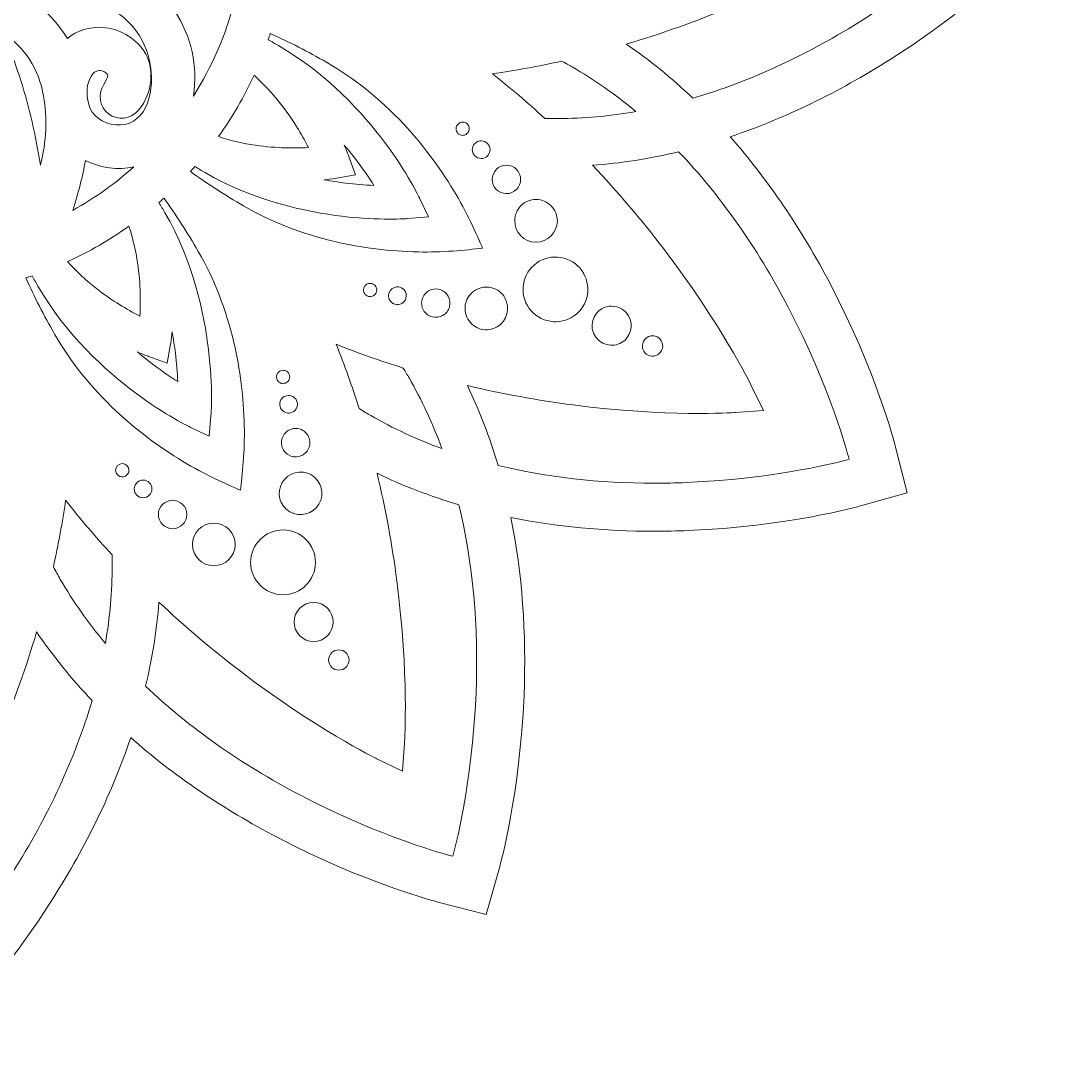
# Model space of a CAD drawing. Header units: millimetres. Extents: x -17 to 2094, y -143 to 314.
# Drawn here: x 921.8 to 1126.5, y -140.7 to 65.6 of the extents above; entities that cross this region are included whole.
import ezdxf

# ---------------------------------------------------------------- set-up
doc = ezdxf.new("R2010")
doc.units = ezdxf.units.MM
doc.header["$MEASUREMENT"] = 0
doc.layers.add('Layer 4', color=7, linetype='Continuous')

msp = doc.modelspace()

# ---------------------------------------------------------------- linework, layer by layer
at = {"layer": 'Layer 4', "lineweight": 0}
for points, knots in [([(1119.84, 92.85), (1119.84, 92.85), (1119.84, 92.85), (1119.84, 92.85), (1119.42, 93.28), (1109.24, 103.64), (1092.89, 114.01), (1082.54, 120.56), (1071.92, 125.69), (1061.3, 129.27), (1068.68, 137.65), (1075.29, 147.38), (1080.95, 158.2), (1089.93, 175.35), (1093.57, 189.41), (1093.72, 190), (1093.72, 190), (1096.08, 199.25), (1096.08, 199.25), (1096.08, 199.25), (1086.89, 201.83), (1086.89, 201.83), (1086.3, 202), (1072.3, 205.88), (1052.96, 206.68), (1040.73, 207.18), (1028.96, 206.32), (1017.98, 204.1), (1020.18, 215.05), (1021.04, 226.79), (1020.54, 238.98), (1019.74, 258.33), (1015.86, 272.32), (1015.69, 272.91), (1015.69, 272.91), (1013.11, 282.1), (1013.11, 282.1), (1013.11, 282.1), (1003.86, 279.74), (1003.86, 279.74), (1003.27, 279.59), (989.2, 275.95), (972.06, 266.97), (961.21, 261.29), (951.45, 254.66), (943.05, 247.25), (939.48, 257.83), (934.35, 268.42), (927.82, 278.74), (917.46, 295.08), (907.1, 305.27), (906.66, 305.69), (906.66, 305.69), (899.83, 312.36), (899.83, 312.36), (899.83, 312.36), (893, 305.69), (893, 305.69), (892.56, 305.27), (882.2, 295.08), (871.84, 278.74), (865.28, 268.39), (860.15, 257.77), (856.58, 247.15), (848.19, 254.53), (838.46, 261.14), (827.65, 266.8), (810.5, 275.78), (796.44, 279.42), (795.85, 279.57), (795.85, 279.57), (786.6, 281.93), (786.6, 281.93), (786.6, 281.93), (784.01, 272.74), (784.01, 272.74), (783.85, 272.15), (779.97, 258.15), (779.17, 238.81), (778.66, 226.58), (779.53, 214.81), (781.75, 203.83), (770.79, 206.03), (759.06, 206.89), (746.86, 206.38), (727.52, 205.59), (713.52, 201.7), (712.94, 201.54), (712.94, 201.54), (703.75, 198.96), (703.75, 198.96), (703.75, 198.96), (706.11, 189.71), (706.11, 189.71), (706.26, 189.12), (709.89, 175.05), (718.87, 157.9), (724.55, 147.06), (731.19, 137.3), (738.6, 128.89), (728.01, 125.32), (717.42, 120.2), (707.11, 113.67), (690.76, 103.3), (680.58, 92.95), (680.15, 92.51), (680.15, 92.51), (673.49, 85.68), (673.49, 85.68), (673.49, 85.68), (680.15, 78.85), (680.15, 78.85), (680.58, 78.41), (690.76, 68.05), (707.11, 57.69), (717.45, 51.13), (728.08, 46), (738.7, 42.43), (731.32, 34.04), (724.7, 24.31), (719.04, 13.5), (710.06, -3.66), (706.43, -17.71), (706.28, -18.3), (706.28, -18.3), (703.92, -27.56), (703.92, -27.56), (703.92, -27.56), (713.11, -30.14), (713.11, -30.14), (713.7, -30.3), (727.71, -34.19), (747.03, -34.98), (749.25, -35.08), (751.48, -35.12), (753.67, -35.12), (753.67, -35.12), (753.69, -35.12), (753.69, -35.12), (763.55, -35.12), (773.08, -34.21), (782.02, -32.4), (779.82, -43.36), (778.96, -55.09), (779.46, -67.29), (780.26, -86.62), (784.14, -100.63), (784.31, -101.21), (784.31, -101.21), (786.89, -110.4), (786.89, -110.4), (786.89, -110.4), (796.14, -108.04), (796.14, -108.04), (796.73, -107.89), (810.81, -104.25), (827.94, -95.28), (838.79, -89.6), (848.55, -82.96), (856.95, -75.55), (860.52, -86.14), (865.64, -96.73), (872.18, -107.04), (882.54, -123.39), (892.9, -133.57), (893.34, -134), (893.34, -134), (900.17, -140.67), (900.17, -140.67), (900.17, -140.67), (907, -134), (907, -134), (907.44, -133.57), (917.8, -123.39), (928.16, -107.04), (934.71, -96.7), (939.85, -86.07), (943.42, -75.45), (951.8, -82.83), (961.53, -89.45), (972.35, -95.11), (989.51, -104.1), (1003.56, -107.72), (1004.15, -107.87), (1004.15, -107.87), (1013.4, -110.23), (1013.4, -110.23), (1013.4, -110.23), (1015.98, -101.04), (1015.98, -101.04), (1016.15, -100.46), (1020.03, -86.46), (1020.83, -67.12), (1021.33, -54.88), (1020.47, -43.11), (1018.25, -32.13), (1027.16, -33.92), (1036.65, -34.83), (1046.48, -34.83), (1048.68, -34.83), (1050.92, -34.78), (1053.13, -34.69), (1072.48, -33.89), (1086.47, -30.01), (1087.06, -29.84), (1087.06, -29.84), (1096.25, -27.26), (1096.25, -27.26), (1096.25, -27.26), (1093.89, -18.01), (1093.89, -18.01), (1093.74, -17.42), (1090.1, -3.36), (1081.12, 13.79), (1075.44, 24.64), (1068.81, 34.4), (1061.4, 42.8), (1071.98, 46.37), (1082.58, 51.49), (1092.89, 58.03), (1109.22, 68.37), (1119.42, 78.75), (1119.84, 79.18), (1119.84, 79.18), (1126.51, 86.02), (1126.51, 86.02), (1126.51, 86.02), (1119.84, 92.85), (1119.84, 92.85)], [0, 0, 0, 0, 1, 1, 1, 2, 2, 2, 3, 3, 3, 4, 4, 4, 5, 5, 5, 6, 6, 6, 7, 7, 7, 8, 8, 8, 9, 9, 9, 10, 10, 10, 11, 11, 11, 12, 12, 12, 13, 13, 13, 14, 14, 14, 15, 15, 15, 16, 16, 16, 17, 17, 17, 18, 18, 18, 19, 19, 19, 20, 20, 20, 21, 21, 21, 22, 22, 22, 23, 23, 23, 24, 24, 24, 25, 25, 25, 26, 26, 26, 27, 27, 27, 28, 28, 28, 29, 29, 29, 30, 30, 30, 31, 31, 31, 32, 32, 32, 33, 33, 33, 34, 34, 34, 35, 35, 35, 36, 36, 36, 37, 37, 37, 38, 38, 38, 39, 39, 39, 40, 40, 40, 41, 41, 41, 42, 42, 42, 43, 43, 43, 44, 44, 44, 45, 45, 45, 46, 46, 46, 47, 47, 47, 48, 48, 48, 49, 49, 49, 50, 50, 50, 51, 51, 51, 52, 52, 52, 53, 53, 53, 54, 54, 54, 55, 55, 55, 56, 56, 56, 57, 57, 57, 58, 58, 58, 59, 59, 59, 60, 60, 60, 61, 61, 61, 62, 62, 62, 63, 63, 63, 64, 64, 64, 65, 65, 65, 66, 66, 66, 67, 67, 67, 68, 68, 68, 69, 69, 69, 70, 70, 70, 71, 71, 71, 72, 72, 72, 73, 73, 73, 74, 74, 74, 75, 75, 75, 76, 76, 76, 76]), ([(1113.07, 85.79), (1112.68, 85.39), (1103.25, 75.79), (1087.82, 66.02), (1076.69, 58.96), (1065.34, 53.71), (1054.08, 50.41), (1049.91, 54.37), (1045.5, 57.94), (1040.96, 61.03), (1047.75, 63.05), (1054.47, 65.45), (1060.95, 68.15), (1078.2, 75.35), (1088.87, 82.5), (1089.32, 82.8), (1089.32, 82.8), (1093.96, 85.93), (1093.96, 85.93), (1093.96, 85.93), (1089.32, 89.06), (1089.32, 89.06), (1088.87, 89.36), (1078.21, 96.51), (1060.95, 103.71), (1054.35, 106.47), (1047.54, 108.89), (1040.71, 110.91), (1045.31, 114.03), (1049.77, 117.64), (1053.99, 121.65), (1065.28, 118.35), (1076.66, 113.09), (1087.82, 106.02), (1103.24, 96.24), (1112.68, 86.64), (1113.07, 86.24), (1113.07, 86.24), (1113.29, 86.02), (1113.29, 86.02), (1113.29, 86.02), (1113.07, 85.79), (1113.07, 85.79)], [0, 0, 0, 0, 1, 1, 1, 2, 2, 2, 3, 3, 3, 4, 4, 4, 5, 5, 5, 6, 6, 6, 7, 7, 7, 8, 8, 8, 9, 9, 9, 10, 10, 10, 11, 11, 11, 12, 12, 12, 13, 13, 13, 14, 14, 14, 14]), ([(917.04, 73.5), (918.08, 74.92), (918.93, 76.45), (919.58, 78.06), (920.61, 77.15), (921.78, 76.14), (922.98, 75.22), (927.1, 72.07), (931.63, 69.96), (936.45, 68.95), (939.3, 68.35), (941.83, 66.84), (943.77, 64.57), (945.66, 62.37), (946.88, 59.63), (947.32, 56.64), (947.77, 53.55), (947.44, 50.9), (946.32, 48.55), (945.2, 46.18), (943.07, 44.94), (940.47, 45.14), (937.92, 45.34), (935.73, 47.01), (935.16, 49.18), (934.58, 51.38), (934.75, 53.21), (935.68, 54.79), (936.03, 55.39), (936.57, 55.77), (937.16, 55.83), (937.21, 55.83), (937.26, 55.84), (937.32, 55.84), (937.88, 55.84), (938.44, 55.56), (938.88, 55.05), (938.94, 54.97), (938.96, 54.95), (938.92, 54.8), (938.75, 54.3), (938.5, 53.75), (938.11, 53.09), (936.9, 51.02), (937.3, 48.64), (939.08, 47.32), (940.93, 45.94), (943.46, 46.26), (944.97, 48.06), (947.78, 51.39), (948.22, 56.39), (946.01, 59.7), (944.24, 62.35), (941.1, 64.12), (937.82, 64.33), (935.36, 64.49), (932.93, 63.72), (930.96, 62.16), (927.75, 67.31), (923.19, 71.03), (917.04, 73.5)], [0, 0, 0, 0, 1, 1, 1, 2, 2, 2, 3, 3, 3, 4, 4, 4, 5, 5, 5, 6, 6, 6, 7, 7, 7, 8, 8, 8, 9, 9, 9, 10, 10, 10, 11, 11, 11, 12, 12, 12, 13, 13, 13, 14, 14, 14, 15, 15, 15, 16, 16, 16, 17, 17, 17, 18, 18, 18, 19, 19, 19, 20, 20, 20, 20]), ([(963.89, 69.68), (962.17, 62.88), (959.5, 56.69), (955.75, 50.81), (956.68, 56.78), (955.43, 62.44), (952.02, 67.68), (956.01, 67.96), (959.9, 68.62), (963.89, 69.68)], [0, 0, 0, 0, 1, 1, 1, 2, 2, 2, 3, 3, 3, 3]), ([(918.23, 63.3), (922.63, 60.36), (925.34, 56.16), (926.29, 50.81), (927.06, 46.48), (926.85, 41.91), (925.65, 37.23), (924.76, 43), (923.46, 48.59), (921.79, 53.87), (920.71, 57.28), (919.51, 60.45), (918.23, 63.3)], [0, 0, 0, 0, 1, 1, 1, 2, 2, 2, 3, 3, 3, 4, 4, 4, 4]), ([(1000.05, 20.14), (1000.05, 20.14), (1000.05, 20.14), (1000.05, 20.14), (994.38, 20.27), (988.85, 20.95), (983.62, 22.18), (977.13, 23.7), (971.09, 26.06), (965.65, 29.2), (962, 31.31), (958.48, 33.58), (955.18, 35.97), (955.47, 36.29), (955.76, 36.62), (956.05, 36.95), (956.72, 36.54), (957.4, 36.14), (958.05, 35.76), (967.74, 30.17), (978.05, 28), (985, 27.17), (992.49, 26.28), (997.76, 26.69), (997.98, 26.7), (997.98, 26.7), (1002.03, 27.04), (1002.03, 27.04), (1002.03, 27.04), (1000.29, 30.71), (1000.29, 30.71), (1000.2, 30.9), (997.94, 35.65), (993.39, 41.72), (989.2, 47.32), (982.17, 55.17), (972.49, 60.76), (971.84, 61.13), (971.16, 61.51), (970.48, 61.89), (970.62, 62.31), (970.76, 62.72), (970.89, 63.13), (974.6, 61.47), (978.32, 59.56), (981.97, 57.46), (987.4, 54.32), (992.47, 50.27), (997.03, 45.41), (1000.71, 41.49), (1004.06, 37.05), (1007.01, 32.2), (1009.48, 28.15), (1011.56, 23.5), (1012.66, 20.9), (1009.34, 20.48), (1004.56, 20.03), (1000.05, 20.14)], [0, 0, 0, 0, 1, 1, 1, 2, 2, 2, 3, 3, 3, 4, 4, 4, 5, 5, 5, 6, 6, 6, 7, 7, 7, 8, 8, 8, 9, 9, 9, 10, 10, 10, 11, 11, 11, 12, 12, 12, 13, 13, 13, 14, 14, 14, 15, 15, 15, 16, 16, 16, 17, 17, 17, 18, 18, 18, 19, 19, 19, 19]), ([(1027.49, 46.39), (1026.71, 46.39), (1025.89, 46.4), (1024.92, 46.43), (1021.52, 49.55), (1018.06, 52.49), (1014.63, 55.19), (1019.1, 55.83), (1023.68, 56.68), (1028.26, 57.71), (1029.05, 57.28), (1029.69, 56.92), (1030.3, 56.57), (1034.6, 54.08), (1038.82, 51.12), (1042.84, 47.76), (1037.64, 46.85), (1032.48, 46.39), (1027.49, 46.39)], [0, 0, 0, 0, 1, 1, 1, 2, 2, 2, 3, 3, 3, 4, 4, 4, 5, 5, 5, 6, 6, 6, 6]), ([(967.69, 54.9), (971.57, 51.44), (974.39, 47.51), (976.08, 44.8), (976.08, 44.8), (976.13, 44.72), (976.13, 44.72), (976.95, 43.39), (977.72, 42.04), (978.41, 40.67), (976.88, 40.59), (975.32, 40.58), (973.76, 40.63), (970.54, 40.73), (965.69, 41.2), (960.71, 42.85), (963.4, 46.64), (965.75, 50.69), (967.69, 54.9)], [0, 0, 0, 0, 1, 1, 1, 2, 2, 2, 3, 3, 3, 4, 4, 4, 5, 5, 5, 6, 6, 6, 6]), ([(1010.06, 44.38), (1010.06, 44.09), (1009.96, 43.81), (1009.78, 43.59), (1009.65, 43.49), (1009.53, 43.38), (1009.42, 43.27), (1009.22, 43.15), (1008.98, 43.09), (1008.74, 43.09), (1008.4, 43.09), (1008.07, 43.23), (1007.83, 43.48), (1007.58, 43.73), (1007.45, 44.06), (1007.45, 44.4), (1007.45, 44.75), (1007.59, 45.08), (1007.84, 45.32), (1008.09, 45.56), (1008.41, 45.7), (1008.77, 45.7), (1008.77, 45.7), (1008.77, 45.7), (1008.77, 45.7), (1009.11, 45.69), (1009.44, 45.55), (1009.69, 45.31), (1009.93, 45.06), (1010.06, 44.73), (1010.06, 44.38)], [0, 0, 0, 0, 1, 1, 1, 2, 2, 2, 3, 3, 3, 4, 4, 4, 5, 5, 5, 6, 6, 6, 7, 7, 7, 8, 8, 8, 9, 9, 9, 10, 10, 10, 10]), ([(1011.07, 41.39), (1011.2, 41.49), (1011.33, 41.61), (1011.45, 41.73), (1011.73, 41.91), (1012.06, 42.01), (1012.41, 42.01), (1012.41, 42.01), (1012.41, 42.01), (1012.41, 42.01), (1013.37, 42), (1014.14, 41.21), (1014.14, 40.25), (1014.13, 39.79), (1013.95, 39.35), (1013.61, 39.03), (1013.29, 38.71), (1012.85, 38.53), (1012.38, 38.53), (1011.92, 38.53), (1011.48, 38.72), (1011.15, 39.05), (1010.83, 39.38), (1010.65, 39.82), (1010.65, 40.28), (1010.66, 40.69), (1010.8, 41.08), (1011.07, 41.39)], [0, 0, 0, 0, 1, 1, 1, 2, 2, 2, 3, 3, 3, 4, 4, 4, 5, 5, 5, 6, 6, 6, 7, 7, 7, 8, 8, 8, 9, 9, 9, 9]), ([(986.38, 38.91), (986.38, 38.91), (986.37, 38.92), (986.37, 38.92), (986.33, 39.05), (986.02, 39.87), (985.45, 41.16), (986.37, 40.07), (987.26, 38.96), (988.11, 37.83), (989.23, 36.33), (990.3, 34.78), (991.29, 33.24), (989.45, 33.32), (987.58, 33.48), (985.72, 33.7), (984.32, 33.87), (982.91, 34.08), (981.51, 34.33), (982.99, 34.49), (983.87, 34.65), (983.92, 34.66), (983.92, 34.66), (987.65, 35.34), (987.65, 35.34), (987.65, 35.34), (986.38, 38.91), (986.38, 38.91)], [0, 0, 0, 0, 1, 1, 1, 2, 2, 2, 3, 3, 3, 4, 4, 4, 5, 5, 5, 6, 6, 6, 7, 7, 7, 8, 8, 8, 9, 9, 9, 9]), ([(1072.74, 9.4), (1081.22, -6.79), (1084.58, -19.8), (1084.72, -20.35), (1084.72, -20.35), (1084.8, -20.65), (1084.8, -20.65), (1084.8, -20.65), (1084.5, -20.74), (1084.5, -20.74), (1083.96, -20.89), (1071, -24.48), (1052.74, -25.24), (1050.65, -25.32), (1048.54, -25.37), (1046.46, -25.37), (1035.58, -25.37), (1025.24, -24.2), (1015.72, -21.89), (1014.09, -16.38), (1012.06, -11.09), (1009.68, -6.16), (1016.54, -7.79), (1023.53, -9.07), (1030.47, -9.97), (1049.01, -12.36), (1061.82, -11.5), (1062.35, -11.47), (1062.35, -11.47), (1067.94, -11.07), (1067.94, -11.07), (1067.94, -11.07), (1065.49, -6.04), (1065.49, -6.04), (1065.25, -5.56), (1059.58, 5.97), (1048.25, 20.83), (1043.9, 26.52), (1039.21, 32.02), (1034.31, 37.19), (1039.88, 37.59), (1045.57, 38.49), (1051.26, 39.86), (1059.39, 31.36), (1066.61, 21.11), (1072.74, 9.4)], [0, 0, 0, 0, 1, 1, 1, 2, 2, 2, 3, 3, 3, 4, 4, 4, 5, 5, 5, 6, 6, 6, 7, 7, 7, 8, 8, 8, 9, 9, 9, 10, 10, 10, 11, 11, 11, 12, 12, 12, 13, 13, 13, 14, 14, 14, 15, 15, 15, 15]), ([(944.04, 36.9), (940.41, 33.63), (936.46, 30.81), (932.01, 28.33), (933.15, 31.81), (933.97, 35.03), (934.51, 38.13), (937.66, 36.61), (940.86, 36.19), (944.04, 36.9)], [0, 0, 0, 0, 1, 1, 1, 2, 2, 2, 3, 3, 3, 3]), ([(1017.34, 31.62), (1016.6, 31.63), (1015.9, 31.93), (1015.37, 32.46), (1014.85, 32.99), (1014.57, 33.7), (1014.57, 34.44), (1014.58, 35.19), (1014.88, 35.89), (1015.41, 36.41), (1015.94, 36.93), (1016.63, 37.22), (1017.37, 37.22), (1017.37, 37.22), (1017.39, 37.22), (1017.39, 37.22), (1018.14, 37.21), (1018.83, 36.91), (1019.36, 36.38), (1019.88, 35.85), (1020.17, 35.14), (1020.16, 34.4), (1020.16, 33.65), (1019.86, 32.95), (1019.33, 32.43), (1018.79, 31.9), (1018.08, 31.61), (1017.34, 31.62)], [0, 0, 0, 0, 1, 1, 1, 2, 2, 2, 3, 3, 3, 4, 4, 4, 5, 5, 5, 6, 6, 6, 7, 7, 7, 8, 8, 8, 9, 9, 9, 9]), ([(940.51, -11.12), (935.65, -6.55), (931.59, -1.49), (928.46, 3.95), (926.35, 7.59), (924.45, 11.32), (922.78, 15.02), (923.19, 15.16), (923.61, 15.3), (924.02, 15.44), (924.4, 14.75), (924.78, 14.07), (925.16, 13.43), (930.75, 3.74), (938.6, -3.29), (944.2, -7.48), (950.26, -12.02), (955.01, -14.29), (955.21, -14.38), (955.21, -14.38), (958.88, -16.12), (958.88, -16.12), (958.88, -16.12), (959.21, -12.07), (959.21, -12.07), (959.23, -11.85), (959.65, -6.65), (958.74, 0.92), (957.91, 7.86), (955.75, 18.18), (950.16, 27.86), (949.78, 28.51), (949.38, 29.18), (948.97, 29.87), (949.3, 30.15), (949.62, 30.44), (949.95, 30.74), (952.33, 27.43), (954.61, 23.91), (956.72, 20.26), (959.85, 14.83), (962.21, 8.78), (963.73, 2.29), (964.96, -2.93), (965.65, -8.46), (965.78, -14.13), (965.89, -18.86), (965.37, -23.94), (965.02, -26.74), (962.41, -25.64), (957.75, -23.55), (953.71, -21.1), (948.87, -18.15), (944.42, -14.79), (940.51, -11.12)], [0, 0, 0, 0, 1, 1, 1, 2, 2, 2, 3, 3, 3, 4, 4, 4, 5, 5, 5, 6, 6, 6, 7, 7, 7, 8, 8, 8, 9, 9, 9, 10, 10, 10, 11, 11, 11, 12, 12, 12, 13, 13, 13, 14, 14, 14, 15, 15, 15, 16, 16, 16, 17, 17, 17, 18, 18, 18, 18]), ([(1020.24, 29.26), (1021.03, 30.04), (1022.08, 30.47), (1023.19, 30.47), (1023.19, 30.47), (1023.22, 30.47), (1023.22, 30.47), (1024.34, 30.46), (1025.39, 30.01), (1026.18, 29.21), (1026.97, 28.41), (1027.4, 27.35), (1027.39, 26.23), (1027.37, 23.94), (1025.48, 22.07), (1023.19, 22.07), (1023.19, 22.07), (1023.19, 22.07), (1023.19, 22.07), (1023.19, 22.07), (1023.15, 22.07), (1023.15, 22.07), (1020.83, 22.09), (1018.97, 23.99), (1018.99, 26.3), (1019, 27.42), (1019.44, 28.48), (1020.24, 29.26)], [0, 0, 0, 0, 1, 1, 1, 2, 2, 2, 3, 3, 3, 4, 4, 4, 5, 5, 5, 6, 6, 6, 7, 7, 7, 8, 8, 8, 9, 9, 9, 9]), ([(943.07, 25.21), (944.71, 20.23), (945.19, 15.38), (945.29, 12.15), (945.34, 10.59), (945.32, 9.03), (945.24, 7.51), (943.88, 8.2), (942.52, 8.96), (941.19, 9.79), (938.46, 11.49), (934.5, 14.32), (931.01, 18.23), (935.22, 20.16), (939.28, 22.51), (943.07, 25.21)], [0, 0, 0, 0, 1, 1, 1, 2, 2, 2, 3, 3, 3, 4, 4, 4, 5, 5, 5, 5]), ([(1020.85, 14.43), (1021.29, 16.07), (1022.35, 17.45), (1023.82, 18.3), (1025.28, 19.14), (1027.03, 19.37), (1028.66, 18.93), (1030.3, 18.49), (1031.68, 17.44), (1032.53, 15.97), (1033.38, 14.49), (1033.61, 12.78), (1033.16, 11.13), (1032.72, 9.48), (1031.67, 8.11), (1030.2, 7.26), (1027.15, 5.5), (1023.24, 6.54), (1021.49, 9.59), (1020.64, 11.06), (1020.41, 12.78), (1020.85, 14.43)], [0, 0, 0, 0, 1, 1, 1, 2, 2, 2, 3, 3, 3, 4, 4, 4, 5, 5, 5, 6, 6, 6, 7, 7, 7, 7]), ([(989.28, 12.99), (989.37, 13.33), (989.59, 13.61), (989.89, 13.79), (990.09, 13.9), (990.31, 13.96), (990.54, 13.96), (990.65, 13.96), (990.76, 13.95), (990.88, 13.92), (991.21, 13.83), (991.49, 13.61), (991.67, 13.31), (991.79, 13.1), (991.85, 12.87), (991.84, 12.63), (991.8, 12.48), (991.77, 12.32), (991.74, 12.16), (991.63, 11.9), (991.44, 11.67), (991.19, 11.53), (990.89, 11.35), (990.54, 11.31), (990.2, 11.4), (989.86, 11.49), (989.58, 11.7), (989.41, 12), (989.24, 12.31), (989.19, 12.66), (989.28, 12.99)], [0, 0, 0, 0, 1, 1, 1, 2, 2, 2, 3, 3, 3, 4, 4, 4, 5, 5, 5, 6, 6, 6, 7, 7, 7, 8, 8, 8, 9, 9, 9, 10, 10, 10, 10]), ([(994.19, 11.63), (994.23, 11.79), (994.27, 11.96), (994.29, 12.12), (994.43, 12.51), (994.7, 12.83), (995.05, 13.03), (995.88, 13.51), (996.95, 13.23), (997.43, 12.39), (997.66, 11.99), (997.72, 11.52), (997.6, 11.07), (997.48, 10.62), (997.19, 10.25), (996.79, 10.02), (996.39, 9.78), (995.92, 9.72), (995.47, 9.84), (995.02, 9.96), (994.64, 10.25), (994.41, 10.65), (994.24, 10.95), (994.16, 11.28), (994.19, 11.63)], [0, 0, 0, 0, 1, 1, 1, 2, 2, 2, 3, 3, 3, 4, 4, 4, 5, 5, 5, 6, 6, 6, 7, 7, 7, 8, 8, 8, 8]), ([(1002.74, 7.38), (1002.01, 7.57), (1001.41, 8.03), (1001.04, 8.68), (1000.67, 9.32), (1000.57, 10.08), (1000.76, 10.8), (1000.95, 11.52), (1001.42, 12.12), (1002.06, 12.5), (1002.7, 12.87), (1003.47, 12.97), (1004.18, 12.77), (1004.9, 12.58), (1005.51, 12.12), (1005.88, 11.47), (1006.25, 10.83), (1006.35, 10.08), (1006.16, 9.35), (1005.96, 8.63), (1005.5, 8.03), (1004.86, 7.66), (1004.21, 7.28), (1003.46, 7.18), (1002.74, 7.38)], [0, 0, 0, 0, 1, 1, 1, 2, 2, 2, 3, 3, 3, 4, 4, 4, 5, 5, 5, 6, 6, 6, 7, 7, 7, 8, 8, 8, 8]), ([(1009.36, 10.11), (1009.65, 11.2), (1010.35, 12.11), (1011.32, 12.67), (1011.96, 13.03), (1012.68, 13.23), (1013.41, 13.23), (1013.78, 13.23), (1014.14, 13.18), (1014.51, 13.08), (1015.59, 12.79), (1016.5, 12.1), (1017.06, 11.13), (1018.21, 9.12), (1017.53, 6.55), (1015.52, 5.39), (1014.55, 4.83), (1013.42, 4.68), (1012.33, 4.97), (1011.25, 5.26), (1010.34, 5.96), (1009.78, 6.93), (1009.22, 7.9), (1009.07, 9.03), (1009.36, 10.11)], [0, 0, 0, 0, 1, 1, 1, 2, 2, 2, 3, 3, 3, 4, 4, 4, 5, 5, 5, 6, 6, 6, 7, 7, 7, 8, 8, 8, 8]), ([(1034.36, 6.62), (1034.63, 7.62), (1035.27, 8.45), (1036.16, 8.96), (1036.74, 9.3), (1037.4, 9.47), (1038.07, 9.47), (1039.45, 9.47), (1040.73, 8.74), (1041.41, 7.55), (1042.48, 5.71), (1041.84, 3.35), (1040.01, 2.29), (1039.12, 1.78), (1038.08, 1.64), (1037.08, 1.91), (1036.09, 2.18), (1035.26, 2.81), (1034.75, 3.7), (1034.23, 4.59), (1034.1, 5.63), (1034.36, 6.62)], [0, 0, 0, 0, 1, 1, 1, 2, 2, 2, 3, 3, 3, 4, 4, 4, 5, 5, 5, 6, 6, 6, 7, 7, 7, 7]), ([(947.01, -0.46), (947.01, -0.46), (950.58, -1.74), (950.58, -1.74), (950.58, -1.74), (951.26, 1.99), (951.26, 1.99), (951.28, 2.11), (951.43, 2.97), (951.58, 4.4), (951.83, 3), (952.05, 1.59), (952.22, 0.19), (952.44, -1.67), (952.6, -3.54), (952.68, -5.38), (951.13, -4.39), (949.59, -3.32), (948.09, -2.19), (946.96, -1.34), (945.84, -0.45), (944.75, 0.47), (946.12, -0.15), (946.96, -0.45), (947.01, -0.46)], [0, 0, 0, 0, 1, 1, 1, 2, 2, 2, 3, 3, 3, 4, 4, 4, 5, 5, 5, 6, 6, 6, 7, 7, 7, 8, 8, 8, 8]), ([(1044.18, 2.15), (1044.32, 2.67), (1044.65, 3.1), (1045.11, 3.37), (1045.42, 3.54), (1045.76, 3.64), (1046.11, 3.64), (1046.29, 3.64), (1046.46, 3.61), (1046.63, 3.57), (1047.15, 3.43), (1047.59, 3.1), (1047.85, 2.63), (1048.12, 2.17), (1048.19, 1.63), (1048.05, 1.11), (1047.91, 0.6), (1047.58, 0.16), (1047.12, -0.1), (1046.66, -0.37), (1046.12, -0.44), (1045.6, -0.3), (1045.08, -0.16), (1044.65, 0.17), (1044.38, 0.63), (1044.11, 1.09), (1044.04, 1.63), (1044.18, 2.15)], [0, 0, 0, 0, 1, 1, 1, 2, 2, 2, 3, 3, 3, 4, 4, 4, 5, 5, 5, 6, 6, 6, 7, 7, 7, 8, 8, 8, 9, 9, 9, 9]), ([(983.87, 1.97), (988.09, 0.28), (992.52, -1.29), (997.04, -2.7), (997.47, -3.4), (997.85, -4.04), (998.2, -4.66), (1000.69, -8.96), (1002.86, -13.64), (1004.66, -18.55), (999.71, -16.75), (995.01, -14.56), (990.68, -12.06), (989.98, -11.66), (989.24, -11.22), (988.37, -10.69), (987, -6.32), (985.48, -2.06), (983.87, 1.97)], [0, 0, 0, 0, 1, 1, 1, 2, 2, 2, 3, 3, 3, 4, 4, 4, 5, 5, 5, 6, 6, 6, 6]), ([(974.53, -5.11), (974.39, -5.36), (974.16, -5.55), (973.89, -5.66), (973.74, -5.68), (973.58, -5.72), (973.43, -5.76), (973.43, -5.76), (973.42, -5.76), (973.42, -5.76), (973.18, -5.76), (972.95, -5.69), (972.75, -5.58), (972.45, -5.4), (972.24, -5.12), (972.15, -4.78), (972.06, -4.44), (972.11, -4.09), (972.29, -3.79), (972.52, -3.39), (972.95, -3.15), (973.41, -3.15), (973.64, -3.15), (973.87, -3.21), (974.07, -3.33), (974.37, -3.51), (974.58, -3.79), (974.67, -4.13), (974.76, -4.46), (974.71, -4.81), (974.53, -5.11)], [0, 0, 0, 0, 1, 1, 1, 2, 2, 2, 3, 3, 3, 4, 4, 4, 5, 5, 5, 6, 6, 6, 7, 7, 7, 8, 8, 8, 9, 9, 9, 10, 10, 10, 10]), ([(976, -10.73), (975.76, -11.13), (975.39, -11.41), (974.93, -11.53), (974.48, -11.65), (974.02, -11.58), (973.62, -11.34), (972.79, -10.86), (972.51, -9.79), (973, -8.96), (973.2, -8.61), (973.53, -8.35), (973.91, -8.21), (974.08, -8.19), (974.25, -8.15), (974.41, -8.11), (974.75, -8.09), (975.09, -8.17), (975.38, -8.34), (975.78, -8.58), (976.07, -8.96), (976.18, -9.41), (976.3, -9.86), (976.23, -10.33), (976, -10.73)], [0, 0, 0, 0, 1, 1, 1, 2, 2, 2, 3, 3, 3, 4, 4, 4, 5, 5, 5, 6, 6, 6, 7, 7, 7, 8, 8, 8, 8]), ([(978.29, -18.81), (977.91, -19.45), (977.31, -19.91), (976.58, -20.1), (975.86, -20.29), (975.11, -20.18), (974.46, -19.8), (973.82, -19.43), (973.36, -18.82), (973.18, -18.09), (972.99, -17.37), (973.09, -16.62), (973.47, -15.98), (973.85, -15.33), (974.46, -14.88), (975.18, -14.69), (975.41, -14.63), (975.65, -14.6), (975.89, -14.6), (976.38, -14.6), (976.87, -14.73), (977.3, -14.99), (977.94, -15.36), (978.4, -15.97), (978.59, -16.69), (978.77, -17.42), (978.67, -18.17), (978.29, -18.81)], [0, 0, 0, 0, 1, 1, 1, 2, 2, 2, 3, 3, 3, 4, 4, 4, 5, 5, 5, 6, 6, 6, 7, 7, 7, 8, 8, 8, 9, 9, 9, 9]), ([(942.88, -23.5), (942.77, -23.61), (942.66, -23.73), (942.56, -23.86), (942.33, -24.03), (942.05, -24.13), (941.77, -24.13), (941.05, -24.13), (940.46, -23.55), (940.46, -22.83), (940.46, -22.11), (941.05, -21.52), (941.77, -21.52), (942.49, -21.52), (943.07, -22.11), (943.07, -22.83), (943.07, -23.07), (943.01, -23.3), (942.88, -23.5)], [0, 0, 0, 0, 1, 1, 1, 2, 2, 2, 3, 3, 3, 4, 4, 4, 5, 5, 5, 6, 6, 6, 6]), ([(978.98, -23.74), (980.97, -24.92), (981.64, -27.5), (980.47, -29.49), (979.29, -31.49), (976.71, -32.16), (974.71, -30.98), (972.72, -29.81), (972.05, -27.23), (973.23, -25.23), (974.4, -23.24), (976.98, -22.57), (978.98, -23.74)], [0, 0, 0, 0, 1, 1, 1, 2, 2, 2, 3, 3, 3, 4, 4, 4, 4]), ([(1011.38, -66.73), (1010.62, -84.98), (1007.03, -97.94), (1006.88, -98.48), (1006.88, -98.48), (1006.79, -98.78), (1006.79, -98.78), (1006.79, -98.78), (1006.49, -98.71), (1006.49, -98.71), (1005.94, -98.57), (992.92, -95.2), (976.74, -86.73), (965.06, -80.62), (954.84, -73.41), (946.35, -65.31), (947.68, -59.75), (948.57, -54.19), (948.98, -48.76), (954.08, -53.57), (959.47, -58.16), (965, -62.38), (979.87, -73.72), (991.39, -79.38), (991.87, -79.62), (991.87, -79.62), (996.9, -82.07), (996.9, -82.07), (996.9, -82.07), (997.3, -76.49), (997.3, -76.49), (997.33, -75.95), (998.19, -63.15), (995.8, -44.6), (994.88, -37.48), (993.57, -30.35), (991.9, -23.41), (996.94, -25.86), (1002.36, -27.94), (1008, -29.61), (1010.79, -41.04), (1011.92, -53.53), (1011.38, -66.73)], [0, 0, 0, 0, 1, 1, 1, 2, 2, 2, 3, 3, 3, 4, 4, 4, 5, 5, 5, 6, 6, 6, 7, 7, 7, 8, 8, 8, 9, 9, 9, 10, 10, 10, 11, 11, 11, 12, 12, 12, 13, 13, 13, 14, 14, 14, 14]), ([(944.12, -26.5), (944.12, -26.16), (944.22, -25.83), (944.41, -25.54), (944.53, -25.43), (944.64, -25.3), (944.75, -25.16), (945.06, -24.9), (945.46, -24.76), (945.86, -24.76), (946.82, -24.76), (947.6, -25.54), (947.6, -26.5), (947.6, -27.46), (946.82, -28.24), (945.86, -28.24), (944.9, -28.24), (944.12, -27.46), (944.12, -26.5)], [0, 0, 0, 0, 1, 1, 1, 2, 2, 2, 3, 3, 3, 4, 4, 4, 5, 5, 5, 6, 6, 6, 6]), ([(938.44, -56.9), (935.05, -52.85), (932.07, -48.62), (929.57, -44.29), (929.13, -43.51), (928.67, -42.69), (928.21, -41.85), (929.2, -37.42), (930.01, -33.01), (930.62, -28.74), (933.45, -32.35), (936.53, -35.95), (939.77, -39.46), (939.78, -40.19), (939.79, -40.92), (939.79, -41.64), (939.79, -46.61), (939.34, -51.74), (938.44, -56.9)], [0, 0, 0, 0, 1, 1, 1, 2, 2, 2, 3, 3, 3, 4, 4, 4, 5, 5, 5, 6, 6, 6, 6]), ([(954.46, -31.52), (954.46, -33.06), (953.21, -34.32), (951.67, -34.32), (950.12, -34.32), (948.87, -33.06), (948.87, -31.52), (948.87, -29.98), (950.12, -28.73), (951.67, -28.73), (953.21, -28.73), (954.46, -29.98), (954.46, -31.52)], [0, 0, 0, 0, 1, 1, 1, 2, 2, 2, 3, 3, 3, 4, 4, 4, 4]), ([(963.97, -37.41), (963.97, -39.73), (962.08, -41.61), (959.77, -41.61), (957.45, -41.61), (955.57, -39.73), (955.57, -37.41), (955.57, -35.09), (957.45, -33.21), (959.77, -33.21), (962.08, -33.21), (963.97, -35.09), (963.97, -37.41)], [0, 0, 0, 0, 1, 1, 1, 2, 2, 2, 3, 3, 3, 4, 4, 4, 4]), ([(973.41, -34.58), (976.93, -34.58), (979.79, -37.44), (979.79, -40.96), (979.79, -44.47), (976.93, -47.33), (973.41, -47.33), (969.89, -47.33), (967.03, -44.47), (967.03, -40.96), (967.03, -37.44), (969.89, -34.58), (973.41, -34.58)], [0, 0, 0, 0, 1, 1, 1, 2, 2, 2, 3, 3, 3, 4, 4, 4, 4]), ([(979.42, -48.84), (981.55, -48.84), (983.27, -50.57), (983.27, -52.69), (983.27, -54.81), (981.55, -56.54), (979.42, -56.54), (977.3, -56.54), (975.57, -54.81), (975.57, -52.69), (975.57, -50.57), (977.3, -48.84), (979.42, -48.84)], [0, 0, 0, 0, 1, 1, 1, 2, 2, 2, 3, 3, 3, 4, 4, 4, 4]), ([(920.17, -101.98), (910.39, -117.41), (900.8, -126.83), (900.39, -127.23), (900.39, -127.23), (900.17, -127.45), (900.17, -127.45), (900.17, -127.45), (899.94, -127.23), (899.94, -127.23), (899.54, -126.83), (889.94, -117.4), (880.17, -101.98), (873.12, -90.85), (867.86, -79.5), (864.56, -68.23), (868.47, -64.12), (872, -59.77), (875.06, -55.3), (877.06, -61.99), (879.43, -68.63), (882.11, -75.04), (889.31, -92.29), (896.45, -102.96), (896.75, -103.4), (896.75, -103.4), (899.88, -108.05), (899.88, -108.05), (899.88, -108.05), (903.02, -103.4), (903.02, -103.4), (903.32, -102.96), (910.47, -92.28), (917.66, -75.04), (920.44, -68.38), (922.88, -61.52), (924.91, -54.64), (928.06, -59.32), (931.73, -63.85), (935.81, -68.14), (932.5, -79.43), (927.24, -90.82), (920.17, -101.98)], [0, 0, 0, 0, 1, 1, 1, 2, 2, 2, 3, 3, 3, 4, 4, 4, 5, 5, 5, 6, 6, 6, 7, 7, 7, 8, 8, 8, 9, 9, 9, 10, 10, 10, 11, 11, 11, 12, 12, 12, 13, 13, 13, 14, 14, 14, 14]), ([(984.39, -58.16), (985.49, -58.16), (986.39, -59.06), (986.39, -60.16), (986.39, -61.27), (985.49, -62.17), (984.39, -62.17), (983.28, -62.17), (982.38, -61.27), (982.38, -60.16), (982.38, -59.06), (983.28, -58.16), (984.39, -58.16)], [0, 0, 0, 0, 1, 1, 1, 2, 2, 2, 3, 3, 3, 4, 4, 4, 4])]:
    msp.add_open_spline(points, degree=3, knots=knots, dxfattribs=at)

doc.saveas('drawing.dxf')
